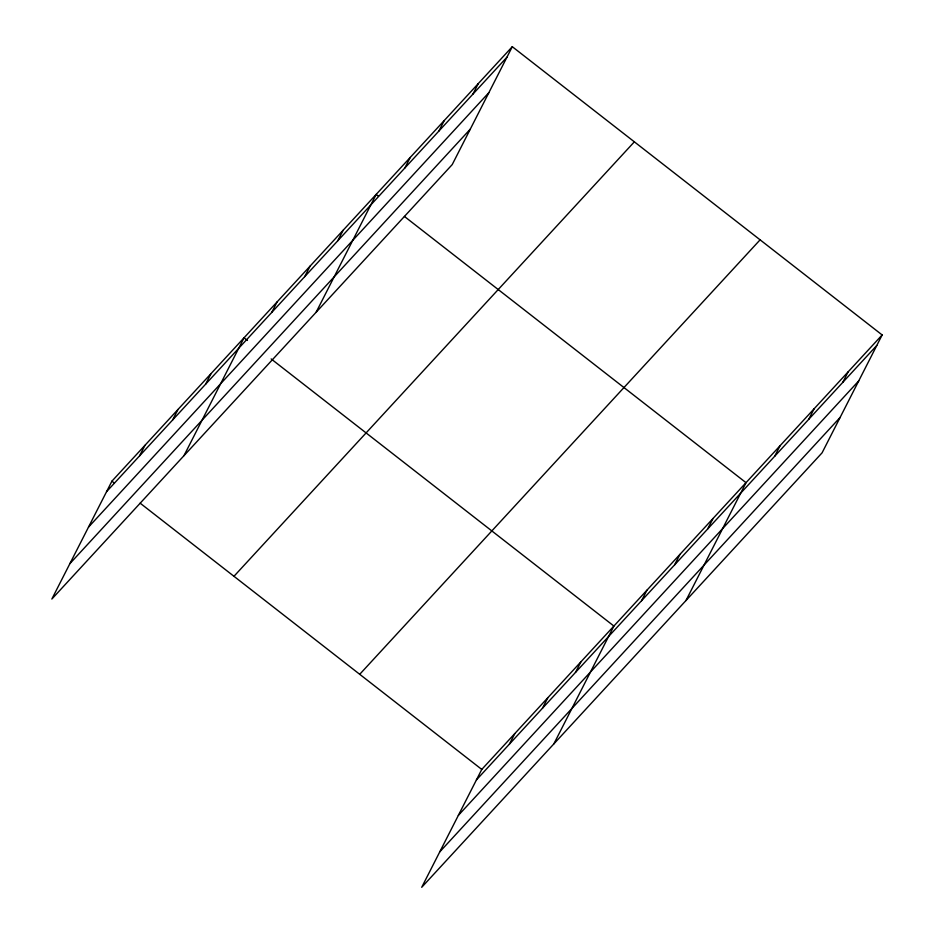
<?xml version="1.0" encoding="UTF-8"?>
<svg xmlns="http://www.w3.org/2000/svg" width="934" height="934" viewBox="0 0 934 934"><rect width="100%" height="100%" fill="white"/><g stroke="black" fill="none" stroke-linecap="round" stroke-linejoin="round"><path stroke-width="1.4" d="M512.287 46.7L111.917 481.173L51.849 599.044L452.231 164.571L512.287 46.7L882.151 334.956L822.083 452.827L421.713 887.3L481.769 769.429L882.151 334.956M139.586 455.839L144.945 445.331M172.615 419.996L177.974 409.477M205.655 384.154L211.002 373.635M183.975 455.664L244.043 337.793L247.428 340.443M271.712 312.458L277.071 301.951M304.741 276.616L310.1 266.108M337.769 240.774L343.128 230.266M316.101 312.295L376.157 194.424L378.422 196.187M404.842 168.003L410.189 157.496M438.875 131.075L444.222 120.556M472.908 94.147L478.255 83.628M509.439 744.094L514.797 733.587M542.479 708.252L547.826 697.745M575.507 672.41L580.866 661.891M553.839 743.919L613.895 626.049L271.164 358.936M641.565 600.725L646.923 590.206M674.605 564.872L679.952 554.364M707.633 529.029L712.992 518.522M685.965 600.55L746.021 482.68L404.41 216.443M774.695 456.259L780.053 445.752M808.727 419.331L814.086 408.812M842.76 382.403L848.119 371.884M106.558 491.681L506.94 57.207M88.508 527.115L488.879 92.641M69.91 563.611L470.281 129.149M233.967 576.29L634.349 141.828M359.718 674.301L760.101 239.828M476.41 779.937L876.793 345.463M458.361 815.37L858.743 380.897M439.762 851.866L840.145 417.405M111.917 481.173L114.17 482.936M140.17 503.192L481.769 769.429"/></g></svg>
